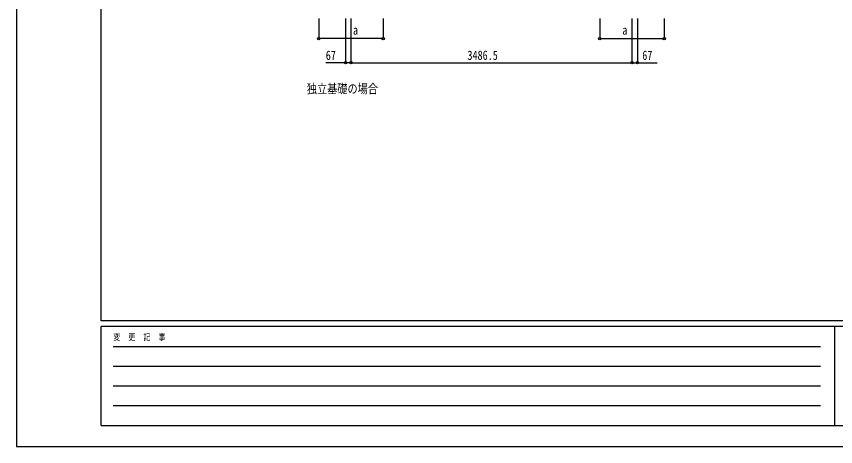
# Model space of a CAD drawing. Units: millimetres, scale not verified. Extents: x -14718 to 14718, y -10395 to 10395.
# Drawn here: x -14718 to -4554, y -10395 to -5062 of the extents above; entities that cross this region are included whole.
import ezdxf
from ezdxf.enums import TextEntityAlignment as Align

# ---------------------------------------------------------------- set-up
doc = ezdxf.new("R2010")
doc.units = ezdxf.units.MM
doc.header["$LTSCALE"] = 40
for name, color, linetype in [('0-2_USER1', 3, 'Continuous'), ('0-7_YKK_D', 6, 'Continuous'), ('0-8_YKK_ZWAK', 7, 'Continuous')]:
    doc.layers.add(name, color=color, linetype=linetype)
doc.styles.add('ＭＳ ゴシック', font='')
doc.styles.get('ＭＳ ゴシック').set_extended_font_data('MS Gothic')

msp = doc.modelspace()

# ---------------------------------------------------------------- linework, layer by layer
at = {"layer": '0-7_YKK_D'}
for p, q in [((-10967.43, -5087.5), (-10967.43, -5338.5)), ((-10633.93, -5087.5), (-10633.93, -5638.5)), ((-10566.93, -5087.5), (-10566.93, -5638.5)), ((-10566.93, -5087.5), (-10566.93, -5638.5)), ((-10167.43, -5087.5), (-10167.43, -5338.5)), ((-7480.93, -5087.5), (-7480.93, -5338.5)), ((-7080.43, -5087.5), (-7080.43, -5638.5)), ((-7080.43, -5087.5), (-7080.43, -5638.5)), ((-7013.43, -5087.5), (-7013.43, -5638.5)), ((-6680.93, -5087.5), (-6680.93, -5338.5)), ((-10167.43, -5337.5), (-10967.43, -5337.5)), ((-7480.93, -5337.5), (-6680.93, -5337.5)), ((-10566.93, -5637.5), (-7080.43, -5637.5))]:
    msp.add_line(p, q, dxfattribs=at)
for points in [[(-10566.93, -5637.5), (-10633.93, -5637.5), (-10880.23, -5637.5)], [(-7080.43, -5637.5), (-7013.43, -5637.5), (-6767.13, -5637.5)]]:
    msp.add_lwpolyline(points, dxfattribs=at)
for centre in [(-10967.43, -5337.5), (-10167.43, -5337.5), (-7480.93, -5337.5), (-6680.93, -5337.5), (-10633.93, -5637.5), (-10566.93, -5637.5), (-10566.93, -5637.5), (-7080.43, -5637.5), (-7080.43, -5637.5), (-7013.43, -5637.5)]:
    msp.add_circle(centre, 14.88, dxfattribs=at)
at = {"layer": '0-8_YKK_ZWAK'}
for p, q in [((-13667.43, -8837.5), (-13667.43, 9712.5)), ((13632.57, -8837.5), (-13667.43, -8837.5)), ((-4567.43, -8907.5), (-13667.43, -8907.5)), ((-13667.43, -10132.5), (-13667.43, -8907.5)), ((-4567.43, -8907.5), (-4567.43, -10132.5)), ((-17.43, -8907.5), (-4567.43, -8907.5)), ((-13518.68, -9152.5), (-4742.43, -9152.5)), ((-13518.68, -9397.5), (-4742.43, -9397.5)), ((-13518.68, -9642.5), (-4742.43, -9642.5)), ((-13518.68, -9887.5), (-4742.43, -9887.5)), ((-13667.43, -10132.5), (-4567.43, -10132.5)), ((-4567.43, -10132.5), (-17.43, -10132.5))]:
    msp.add_line(p, q, dxfattribs=at)
msp.add_lwpolyline([(-14717.5, -10395), (14717.5, -10395), (14717.5, 10395), (-14717.5, 10395)], close=True, dxfattribs=at)

# ---------------------------------------------------------------- texts
at = {"layer": '0-2_USER1', "style": 'ＭＳ ゴシック', "width": 0.8}
msp.add_text('独立基礎の場合', height=115.5, dxfattribs=at).set_placement((-11113.92, -6051.07), align=Align.BOTTOM_LEFT)
at = {"layer": '0-7_YKK_D', "style": 'ＭＳ ゴシック', "width": 0.8}
for s, p in [('a', (-10541.8, -5324.25)), ('a', (-7200.33, -5324.25)), ('67', (-10879.23, -5636.5)), ('3486.5', (-9121.88, -5636.5)), ('67', (-6952.93, -5636.5))]:
    msp.add_text(s, height=115.5, dxfattribs=at).set_placement(p, align=Align.BOTTOM_LEFT)
at = {"layer": '0-8_YKK_ZWAK', "style": 'ＭＳ ゴシック', "width": 0.8}
msp.add_text('変  更  記  事', height=76.98, dxfattribs=at).set_placement((-13514.59, -9100), align=Align.BOTTOM_LEFT)

doc.saveas('drawing.dxf')
